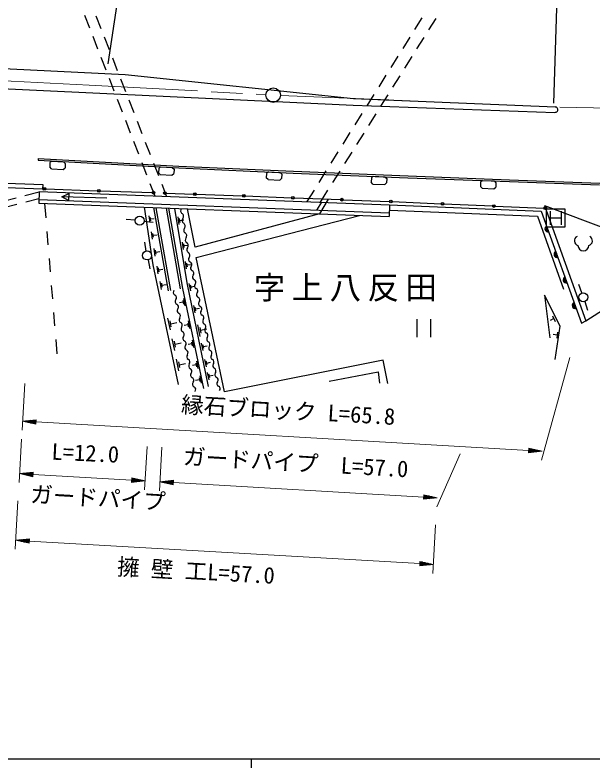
# Model space of a CAD drawing. Units: millimetres, scale not verified. Extents: x 40000 to 680000, y 20000 to 380000.
# Drawn here: x 141838 to 205830, y 204000 to 287422 of the extents above; entities that cross this region are included whole.
import ezdxf
from ezdxf.enums import TextEntityAlignment as Align

# ---------------------------------------------------------------- set-up
doc = ezdxf.new("R2010")
doc.units = ezdxf.units.MM
doc.header["$LTSCALE"] = 1000
doc.linetypes.add('CHAIN', pattern=[18.5, 12, -1.5, 3.5, -1.5])
for name, color, linetype, lineweight in [('M-BGD', 7, 'Continuous', 25), ('M-BMK', 2, 'CHAIN', 13), ('M-BMK-SRVR', 3, 'Continuous', 25), ('M-STR-HTXT', 7, 'Continuous', 13), ('M-STR-STRC', 7, 'Continuous', 25), ('M-STR-STRD', 7, 'Continuous', 25), ('M-TTL-BAND', 7, 'Continuous', 25)]:
    doc.layers.add(name, color=color, linetype=linetype, lineweight=lineweight)
doc.layers.add('M-BGD-TXT', color=7, linetype='Continuous')
doc.styles.add('ＭＳ ゴシック', font='')
doc.styles.get('ＭＳ ゴシック').set_extended_font_data('MS Gothic')

msp = doc.modelspace()

# ---------------------------------------------------------------- linework, layer by layer
at = {"layer": 'M-BGD'}
for p, q in [((149532, 287416), (150074, 286018)), ((150796, 287325), (151342, 285928)), ((186884, 287107), (186088, 285836)), ((188426, 287054), (187628, 285784)), ((150436, 285085), (150978, 283687)), ((151706, 284997), (152252, 283600)), ((185557, 284989), (184761, 283717)), ((187096, 284937), (186298, 283667)), ((184231, 282870), (183434, 281598)), ((185765, 282821), (184967, 281551)), ((151340, 282754), (151882, 281356)), ((152616, 282668), (153163, 281271)), ((152243, 280423), (152786, 279025)), ((153527, 280340), (154073, 278943)), ((182904, 280751), (182108, 279480)), ((184435, 280704), (183637, 279434)), ((181577, 278632), (180781, 277361)), ((153147, 278093), (153689, 276694)), ((154437, 278011), (154983, 276614)), ((183105, 278587), (182307, 277317)), ((180250, 276513), (179454, 275242)), ((181775, 276471), (180976, 275201)), ((154051, 275762), (154593, 274363)), ((155347, 275683), (155893, 274286)), ((178923, 274394), (178127, 273123)), ((180444, 274354), (179646, 273084)), ((154955, 273431), (155497, 272032)), ((156257, 273354), (156803, 271957)), ((177596, 272275), (176800, 271004)), ((179114, 272237), (178316, 270967)), ((145912, 271246), (145702, 271072)), ((145912, 271246), (147212, 271177)), ((147212, 271177), (147402, 270981)), ((145702, 271072), (145677, 270589)), ((145866, 270393), (145677, 270589)), ((145866, 270393), (147166, 270324)), ((147166, 270324), (147376, 270499)), ((147402, 270981), (147376, 270499)), ((155859, 271100), (156401, 269701)), ((157167, 271026), (157714, 269629)), ((157742, 270427), (157716, 269945)), ((157952, 270602), (157742, 270427)), ((157952, 270602), (159252, 270532)), ((159252, 270532), (159442, 270336)), ((159442, 270336), (159416, 269854)), ((115275, 269711), (144896, 268664)), ((157906, 269749), (157716, 269945)), ((157906, 269749), (159206, 269679)), ((159206, 269679), (159416, 269854)), ((169680, 269866), (169658, 269383)), ((169889, 270042), (169680, 269866)), ((169889, 270042), (171189, 269983)), ((171189, 269983), (171380, 269788)), ((171380, 269788), (171358, 269306)), ((176270, 270157), (175474, 268885)), ((177784, 270121), (176986, 268851)), ((181502, 269553), (181295, 269375)), ((181502, 269553), (182803, 269499)), ((182803, 269499), (182995, 269306)), ((115242, 269212), (144879, 268164)), ((144896, 268664), (144879, 268164)), ((156763, 268769), (157299, 267385)), ((158078, 268698), (158610, 267335)), ((169850, 269189), (169658, 269383)), ((169850, 269189), (171150, 269129)), ((171150, 269129), (171358, 269306)), ((181295, 269375), (181275, 268893)), ((181467, 268699), (181275, 268893)), ((181467, 268699), (182768, 268646)), ((182768, 268646), (182975, 268823)), ((182995, 269306), (182975, 268823)), ((193391, 268909), (193373, 268426)), ((193597, 269087), (193391, 268909)), ((193597, 269087), (194898, 269039)), ((194898, 269039), (195091, 268846)), ((195091, 268846), (195073, 268363)), ((144506, 267798), (142938, 267393)), ((144509, 267869), (144460, 266571)), ((144509, 267869), (183311, 266400)), ((145228, 268152), (150978, 267956)), ((151277, 267946), (157027, 267749)), ((174943, 268038), (174135, 266747)), ((176453, 268004), (175628, 266691)), ((193566, 268233), (193373, 268426)), ((193566, 268233), (194867, 268185)), ((194867, 268185), (195073, 268363)), ((141969, 267143), (140517, 266769)), ((144478, 267055), (143019, 266682)), ((144475, 266969), (183277, 265500)), ((147017, 267287), (147778, 267640)), ((152015, 267140), (147017, 267287)), ((147756, 266890), (147017, 267287)), ((147778, 267640), (147756, 266890)), ((158568, 267696), (161595, 267593)), ((161895, 267582), (167022, 267387)), ((167322, 267375), (172450, 267180)), ((172750, 267169), (177877, 266974)), ((176516, 267025), (175552, 265394)), ((178177, 266962), (183305, 266767)), ((142051, 266434), (140597, 266062)), ((144460, 266571), (183262, 265102)), ((145103, 266547), (145235, 264936)), ((175771, 266685), (175216, 265805)), ((183311, 266400), (183262, 265102)), ((183311, 266400), (200114, 265705)), ((183604, 266755), (189006, 266518)), ((189306, 266505), (194708, 266268)), ((195008, 266255), (200409, 266019)), ((200454, 266306), (211659, 262106)), ((200454, 266306), (205037, 253553)), ((157181, 266090), (158798, 256860)), ((157439, 266080), (159047, 256903)), ((158556, 266037), (160123, 257092)), ((183287, 265800), (199684, 265122)), ((200114, 265705), (204547, 253265)), ((155141, 264685), (154146, 264781)), ((156136, 264584), (157131, 264480)), ((156792, 264430), (156676, 265192)), ((156865, 264636), (156806, 265017)), ((156836, 264827), (157242, 264889)), ((160027, 264233), (159914, 265054)), ((160108, 264454), (160051, 264864)), ((160080, 264659), (160517, 264719)), ((199684, 265122), (202561, 257049)), ((145358, 263441), (145480, 261946)), ((157074, 262593), (156948, 263413)), ((157152, 262814), (157089, 263224)), ((157120, 263019), (157558, 263086)), ((156374, 261274), (156192, 262257)), ((160486, 261450), (160373, 262271)), ((160567, 261670), (160510, 262081)), ((157365, 260695), (157230, 261574)), ((157448, 260932), (157381, 261372)), ((157415, 261152), (157884, 261224)), ((160539, 261876), (160977, 261936)), ((145603, 260451), (145726, 258956)), ((156560, 260291), (156750, 259310)), ((157698, 258733), (157563, 259613)), ((160840, 259304), (160727, 260125)), ((160921, 259525), (160864, 259935)), ((160893, 259730), (161331, 259790)), ((157782, 258971), (157714, 259411)), ((157748, 259191), (158217, 259263)), ((158057, 257030), (157922, 257910)), ((145848, 257461), (145971, 255966)), ((158141, 257268), (158073, 257708)), ((158107, 257488), (158576, 257560)), ((161293, 256880), (161122, 257691)), ((161359, 257106), (161273, 257511)), ((161316, 257308), (161748, 257400)), ((204588, 256628), (204254, 257571)), ((160467, 255604), (160032, 255526)), ((160430, 255808), (160503, 255400)), ((160502, 256031), (160649, 255216)), ((204915, 255684), (205237, 254737)), ((146094, 254471), (146216, 252976)), ((161799, 254431), (161628, 255242)), ((161864, 254656), (161779, 255062)), ((161822, 254859), (162254, 254950)), ((205037, 253553), (207405, 255057)), ((159034, 252534), (158760, 253834)), ((186331, 253727), (186331, 251727)), ((187831, 253727), (187831, 251727)), ((201496, 253782), (201089, 253578)), ((201344, 254087), (201649, 253476)), ((159139, 252895), (159002, 253545)), ((159071, 253220), (159764, 253367)), ((160988, 253095), (160554, 253017)), ((160952, 253299), (161025, 252892)), ((161024, 253523), (161170, 252707)), ((162352, 251813), (162079, 253106)), ((162456, 252173), (162320, 252819)), ((204547, 253265), (205037, 253553)), ((162388, 252496), (163078, 252642)), ((201868, 251946), (201418, 252013)), ((201919, 252284), (201818, 251609)), ((146339, 251481), (146471, 249870)), ((159513, 250265), (159240, 251559)), ((159617, 250625), (159481, 251272)), ((161392, 251184), (161465, 250776)), ((161464, 251407), (161610, 250592)), ((159549, 250948), (160239, 251094)), ((161428, 250980), (160993, 250902)), ((162660, 250261), (162489, 251071)), ((162726, 250486), (162640, 250891)), ((162683, 250689), (163115, 250780)), ((159990, 248003), (159718, 249290)), ((160093, 248361), (159958, 249004)), ((160026, 248682), (160712, 248827)), ((161911, 248661), (161476, 248583)), ((161874, 248865), (161947, 248457)), ((161946, 249088), (162092, 248272)), ((163038, 248429), (162867, 249240)), ((163104, 248655), (163018, 249060)), ((163061, 248857), (163493, 248949)), ((163332, 247005), (163161, 247816)), ((162254, 247011), (161819, 246933)), ((162217, 247215), (162290, 246807)), ((162289, 247438), (162435, 246623)), ((163398, 247231), (163312, 247636)), ((163355, 247434), (163787, 247525))]:
    msp.add_line(p, q, dxfattribs=at)
for points in [[(156127, 266129), (157107, 259739), (159902, 246481)], [(158827, 266027), (160384, 257138), (162689, 246053)], [(163260, 246273), (160889, 257752), (159529, 266001)], [(175552, 265394), (161767, 261703), (160932, 265947)], [(183124, 246602), (182597, 249170), (165038, 245658), (161877, 260573), (179966, 265227)], [(201644, 249274), (202193, 252961), (200481, 256385), (201073, 251666)], [(176627, 246844), (182048, 247897), (182180, 246624)]]:
    msp.add_lwpolyline(points, dxfattribs=at)
for centre, radius in [((145078, 268157), 150), ((145078, 268157), 120), ((145078, 268157), 100), ((145078, 268157), 100), ((145078, 268157), 100), ((145078, 268157), 100), ((151127, 267951), 150), ((151127, 267951), 120), ((151127, 267951), 100), ((151127, 267951), 100), ((151127, 267951), 100), ((151127, 267951), 100), ((157177, 267744), 150), ((157177, 267744), 120), ((157177, 267744), 100), ((157177, 267744), 100), ((157177, 267744), 100), ((157177, 267744), 100), ((158418, 267702), 150), ((158418, 267702), 120), ((158418, 267702), 100), ((158418, 267702), 100), ((158418, 267702), 100), ((158418, 267702), 100), ((161745, 267588), 150), ((161745, 267588), 120), ((161745, 267588), 100), ((161745, 267588), 100), ((161745, 267588), 100), ((161745, 267588), 100), ((167172, 267381), 150), ((167172, 267381), 120), ((167172, 267381), 100), ((167172, 267381), 100), ((167172, 267381), 100), ((167172, 267381), 100), ((172600, 267175), 150), ((172600, 267175), 120), ((172600, 267175), 100), ((172600, 267175), 100), ((172600, 267175), 100), ((172600, 267175), 100), ((178027, 266968), 150), ((178027, 266968), 120), ((178027, 266968), 100), ((178027, 266968), 100), ((178027, 266968), 100), ((178027, 266968), 100), ((183454, 266761), 150), ((183454, 266761), 120), ((183454, 266761), 100), ((183454, 266761), 100), ((183454, 266761), 100), ((183454, 266761), 100), ((189156, 266512), 150), ((189156, 266512), 120), ((189156, 266512), 100), ((189156, 266512), 100), ((189156, 266512), 100), ((189156, 266512), 100), ((194858, 266262), 150), ((194858, 266262), 120), ((194858, 266262), 100), ((194858, 266262), 100), ((194858, 266262), 100), ((194858, 266262), 100), ((200559, 266012), 150), ((200559, 266012), 120), ((200559, 266012), 100), ((200559, 266012), 100), ((200559, 266012), 100), ((200559, 266012), 100), ((155639, 264636), 500), ((156465, 260782), 500), ((204754, 256157), 500)]:
    msp.add_circle(centre, radius, dxfattribs=at)
for centre, radius, start, end in [((160527, 265740), 363, 140.01567, 238.10667), ((160144, 265124), 363, 320.01567, 58.10667), ((160700, 264658), 363, 140.01567, 238.10667), ((160317, 264042), 363, 320.01567, 58.10667), ((160873, 263576), 363, 140.01567, 238.10667), ((200871, 263742), 354, 118.41014, 280.81532), ((200871, 263742), 283, 120.63418, 278.59128), ((200871, 263742), 212, 124.38051, 274.84496), ((200871, 263742), 142, 132.09224, 267.13323), ((200871, 263742), 100, 142.4099, 256.81557), ((200871, 263742), 100, 142.4099, 256.81557), ((160489, 262959), 363, 320.01567, 58.10667), ((204305, 262413), 536, 116.08703, 255.33416), ((205234, 262413), 536, 284.66584, 63.91297), ((161045, 262493), 363, 140.01567, 238.10667), ((160662, 261877), 363, 320.01567, 58.10667), ((161218, 261411), 363, 140.01567, 238.10667), ((201878, 260916), 354, 118.41014, 280.81532), ((201878, 260916), 283, 120.63418, 278.59128), ((204770, 261894), 600, 180, 360), ((160834, 260795), 363, 320.01567, 58.10667), ((161355, 260358), 317, 140.08253, 245.57022), ((201878, 260916), 212, 124.38051, 274.84496), ((201878, 260916), 142, 132.09224, 267.13323), ((201878, 260916), 100, 142.4099, 256.81557), ((201878, 260916), 100, 142.4099, 256.81557), ((161093, 259782), 317, 320.08253, 65.57022), ((161579, 259375), 317, 140.08253, 245.57022), ((161317, 258798), 317, 320.08253, 65.57022), ((161803, 258392), 317, 140.08253, 245.57022), ((161541, 257815), 317, 320.08253, 65.57022), ((202885, 258090), 354, 118.41014, 280.81532), ((202885, 258090), 283, 120.63418, 278.59128), ((202885, 258090), 212, 124.38051, 274.84496), ((202885, 258090), 142, 132.09224, 267.13323), ((202885, 258090), 100, 142.4099, 256.81557), ((202885, 258090), 100, 142.4099, 256.81557), ((162027, 257409), 317, 140.08253, 245.57022), ((161765, 256832), 317, 320.08253, 65.57022), ((159690, 256695), 333, 140.42399, 243.16642), ((159389, 256102), 333, 320.42399, 63.16642), ((162251, 256425), 317, 140.08253, 245.57022), ((161989, 255848), 317, 320.08253, 65.57022), ((159902, 255678), 333, 140.42399, 243.16642), ((159602, 255084), 333, 320.42399, 63.16642), ((162475, 255442), 317, 140.08253, 245.57022), ((203892, 255265), 354, 118.41014, 280.81532), ((203892, 255265), 283, 120.63418, 278.59128), ((203892, 255265), 212, 124.38051, 274.84496), ((203892, 255265), 142, 132.09224, 267.13323), ((203892, 255265), 100, 142.4099, 256.81557), ((203892, 255265), 100, 142.4099, 256.81557), ((160115, 254660), 333, 140.42399, 243.16642), ((162213, 254865), 317, 320.08253, 65.57022), ((162699, 254459), 317, 140.08253, 245.57022), ((159814, 254066), 333, 320.42399, 63.16642), ((160327, 253642), 333, 140.42399, 243.16642), ((162437, 253882), 317, 320.08253, 65.57022), ((162922, 253475), 317, 140.08253, 245.57022), ((160027, 253049), 333, 320.42399, 63.16642), ((160540, 252625), 333, 140.42399, 243.16642), ((162660, 252898), 317, 320.08253, 65.57022), ((160239, 252031), 333, 320.42399, 63.16642), ((163146, 252492), 317, 140.08253, 245.57022), ((162884, 251915), 317, 320.08253, 65.57022), ((160752, 251607), 333, 140.42399, 243.16642), ((160452, 251013), 333, 320.42399, 63.16642), ((163370, 251509), 317, 140.08253, 245.57022), ((163108, 250932), 317, 320.08253, 65.57022), ((160965, 250589), 333, 140.42399, 243.16642), ((160664, 249996), 333, 320.42399, 63.16642), ((163594, 250525), 317, 140.08253, 245.57022), ((161177, 249572), 333, 140.42399, 243.16642), ((163332, 249948), 317, 320.08253, 65.57022), ((163818, 249542), 317, 140.08253, 245.57022), ((160877, 248978), 333, 320.42399, 63.16642), ((161390, 248554), 333, 140.42399, 243.16642), ((163556, 248965), 317, 320.08253, 65.57022), ((164042, 248559), 317, 140.08253, 245.57022), ((161089, 247960), 333, 320.42399, 63.16642), ((163780, 247982), 317, 320.08253, 65.57022), ((164266, 247575), 317, 140.08253, 245.57022), ((161602, 247536), 333, 140.42399, 243.16642), ((161302, 246943), 333, 320.42399, 63.16642), ((164004, 246999), 317, 320.08253, 65.57022), ((161815, 246519), 333, 140.42399, 243.16642), ((161514, 245925), 333, 320.42399, 63.16642), ((164490, 246592), 317, 140.08253, 245.57022), ((164228, 246015), 317, 320.08253, 65.57022)]:
    msp.add_arc(centre, radius, start, end, dxfattribs=at)
at = {"layer": 'M-BMK'}
for points in [[(71602, 284875), (96800, 282886), (120836, 281165), (150056, 279668), (169625, 278594)], [(171223, 278517), (202147, 277223), (238038, 276526), (264312, 276448), (269594, 276497)]]:
    msp.add_lwpolyline(points, dxfattribs=at)
at = {"layer": 'M-BMK-SRVR'}
msp.add_circle((170424, 278551), 800, dxfattribs=at)
at = {"layer": 'M-STR-HTXT'}
for p, q in [((203261, 249495), (200151, 238093)), ((142913, 246605), (142613, 241423)), ((142671, 242421), (144183, 242584)), ((142671, 242421), (144154, 242085)), ((142671, 242421), (144168, 242334)), ((144165, 242284), (142967, 242354)), ((144171, 242384), (142973, 242454)), ((143264, 242287), (144162, 242235)), ((143275, 242486), (144174, 242434)), ((144159, 242185), (143560, 242219)), ((144177, 242484), (143578, 242519)), ((143857, 242152), (144157, 242135)), ((143880, 242551), (144180, 242534)), ((144154, 242085), (144183, 242584)), ((144168, 242334), (198711, 239178)), ((142555, 240424), (142277, 235612)), ((156465, 239619), (156186, 234807)), ((158096, 239525), (157817, 234712)), ((198726, 239428), (198697, 238929)), ((200209, 239091), (198726, 239428)), ((191140, 238796), (188528, 232935)), ((200209, 239091), (198697, 238929)), ((198999, 238961), (198700, 238978)), ((198703, 239028), (199302, 238994)), ((199604, 239026), (198706, 239078)), ((198709, 239128), (199907, 239059)), ((200209, 239091), (198711, 239178)), ((198714, 239228), (199912, 239159)), ((199616, 239226), (198717, 239278)), ((198720, 239328), (199319, 239293)), ((199022, 239360), (198723, 239378)), ((142334, 236610), (143846, 236773)), ((142334, 236610), (143817, 236274)), ((142334, 236610), (143832, 236523)), ((143829, 236473), (142631, 236543)), ((143835, 236573), (142637, 236642)), ((142928, 236475), (143826, 236423)), ((142939, 236675), (143838, 236623)), ((143823, 236373), (143224, 236408)), ((143840, 236673), (143241, 236708)), ((143521, 236341), (143820, 236324)), ((143544, 236740), (143843, 236723)), ((143817, 236274), (143846, 236773)), ((143832, 236523), (154746, 235892)), ((154761, 236141), (154732, 235642)), ((155057, 236074), (154758, 236091)), ((156244, 235805), (154761, 236141)), ((156244, 235805), (154732, 235642)), ((155034, 235675), (154735, 235692)), ((154738, 235742), (155337, 235707)), ((155639, 235740), (154741, 235792)), ((154744, 235842), (155942, 235772)), ((156244, 235805), (154746, 235892)), ((154749, 235941), (155947, 235872)), ((155651, 235939), (154752, 235991)), ((154755, 236041), (155354, 236007)), ((157875, 235711), (159387, 235873)), ((157875, 235711), (159358, 235374)), ((157875, 235711), (159373, 235624)), ((159370, 235574), (158172, 235643)), ((159375, 235674), (158177, 235743)), ((158468, 235576), (159367, 235524)), ((158480, 235776), (159378, 235724)), ((159364, 235474), (158765, 235509)), ((159381, 235774), (158782, 235808)), ((159062, 235442), (159361, 235424)), ((159085, 235841), (159384, 235824)), ((159358, 235374), (159387, 235873)), ((159373, 235624), (187088, 234020)), ((142161, 233615), (141850, 228233)), ((187103, 234270), (187074, 233770)), ((188586, 233933), (187074, 233770)), ((187376, 233803), (187077, 233820)), ((187080, 233870), (187679, 233836)), ((187981, 233868), (187083, 233920)), ((187085, 233970), (188283, 233901)), ((188586, 233933), (187088, 234020)), ((187091, 234070), (188289, 234001)), ((187993, 234068), (187094, 234120)), ((187097, 234170), (187696, 234135)), ((187399, 234202), (187100, 234220)), ((188586, 233933), (187103, 234270)), ((188413, 230938), (188101, 225556)), ((141907, 229231), (143419, 229394)), ((141907, 229231), (143390, 228895)), ((141907, 229231), (143405, 229144)), ((143402, 229094), (142204, 229164)), ((143408, 229194), (142210, 229264)), ((142501, 229096), (143399, 229044)), ((142512, 229296), (143411, 229244)), ((143396, 228995), (142797, 229029)), ((143413, 229294), (142814, 229329)), ((143094, 228962), (143393, 228945)), ((143117, 229361), (143416, 229344)), ((143390, 228895), (143419, 229394)), ((143405, 229144), (186661, 226641)), ((186676, 226891), (186647, 226392)), ((188159, 226554), (186647, 226392)), ((186949, 226424), (186650, 226441)), ((186653, 226491), (187252, 226457)), ((187554, 226489), (186656, 226541)), ((186658, 226591), (187856, 226522)), ((188159, 226554), (186661, 226641)), ((186664, 226691), (187862, 226622)), ((187566, 226689), (186667, 226741)), ((186670, 226791), (187269, 226756)), ((186972, 226823), (186673, 226841)), ((188159, 226554), (186676, 226891))]:
    msp.add_line(p, q, dxfattribs=at)
at = {"layer": 'M-STR-STRC'}
for p, q in [((152132, 282032), (154478, 297616)), ((201984, 294086), (201477, 277642)), ((200702, 263936), (200702, 265936)), ((200702, 265936), (202702, 265936)), ((201077, 265686), (201077, 264186)), ((202327, 265686), (202327, 264186)), ((202702, 265936), (202702, 263936)), ((201077, 264936), (202327, 264936)), ((202702, 263936), (200702, 263936))]:
    msp.add_line(p, q, dxfattribs=at)
at = {"layer": 'M-STR-STRD'}
for p, q in [((144396, 271528), (144385, 271328)), ((144385, 271328), (159976, 270494)), ((144396, 271528), (159985, 270693)), ((159976, 270494), (172652, 269916)), ((159985, 270693), (172661, 270116)), ((172652, 269916), (185343, 269395)), ((172661, 270116), (185351, 269595)), ((185351, 269595), (196587, 269176)), ((185343, 269395), (196579, 268976)), ((196579, 268976), (206552, 268610)), ((196587, 269176), (206584, 268809))]:
    msp.add_line(p, q, dxfattribs=at)
for points in [[(70934, 286399), (88854, 284920), (113889, 283032), (138256, 281615), (154028, 280843), (179330, 278178), (201646, 277244)], [(70733, 284138), (88559, 282713), (113815, 280868), (137157, 279415), (179297, 277433), (201621, 276640)]]:
    msp.add_lwpolyline(points, dxfattribs=at)
msp.add_arc((201639, 276942), 303, 266.58503, 88.62349, dxfattribs=at)
at = {"layer": 'M-TTL-BAND'}
for p, q in [((40000, 205000), (579000, 205000)), ((168000, 205000), (168000, 204000))]:
    msp.add_line(p, q, dxfattribs=at)

# ---------------------------------------------------------------- texts
at = {"layer": 'M-BGD-TXT', "insert": (178765, 255657), "char_height": 2566, "attachment_point": 8, "style": 'ＭＳ ゴシック'}
msp.add_mtext('\\T1.2;字上八反田', dxfattribs=at)
at = {"layer": 'M-STR-HTXT', "style": 'ＭＳ ゴシック'}
for s, rotation, p in [('縁石ブロック L=65.8', 356.688, (172001, 242138)), ('L=12.0', 357.292, (149553, 237439)), ('ガードパイプ  L=57.0', 356.688, (172829, 236366)), ('ガードパイプ', 356.688, (150933, 232464)), ('擁 壁 工L=57.0', 356.688, (161791, 224346))]:
    msp.add_text(s, height=1833, rotation=rotation, dxfattribs=at).set_placement(p, align=Align.BOTTOM_CENTER)

doc.saveas('drawing.dxf')
